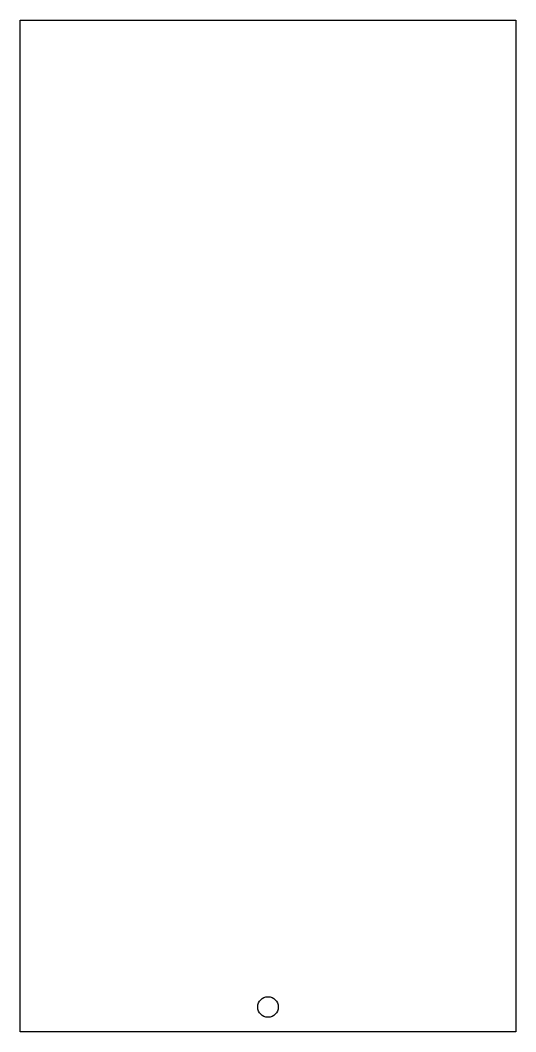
# Model space of a CAD drawing. Header units: inches. Extents: x -12.06 to -9.06, y -0.94 to 5.19.
import ezdxf

# ---------------------------------------------------------------- set-up
doc = ezdxf.new("R2010")
doc.units = ezdxf.units.IN
doc.layers.get('0').update_dxf_attribs({"linetype": 'CONTINUOUS'})

msp = doc.modelspace()

# ---------------------------------------------------------------- linework, layer by layer
msp.add_lwpolyline([(-9.0625, -0.9375), (-12.0625, -0.9375), (-12.0625, 5.1875), (-9.0625, 5.1875)], close=True)
msp.add_circle((-10.5625, -0.7875), 0.0625)

doc.saveas('drawing.dxf')
